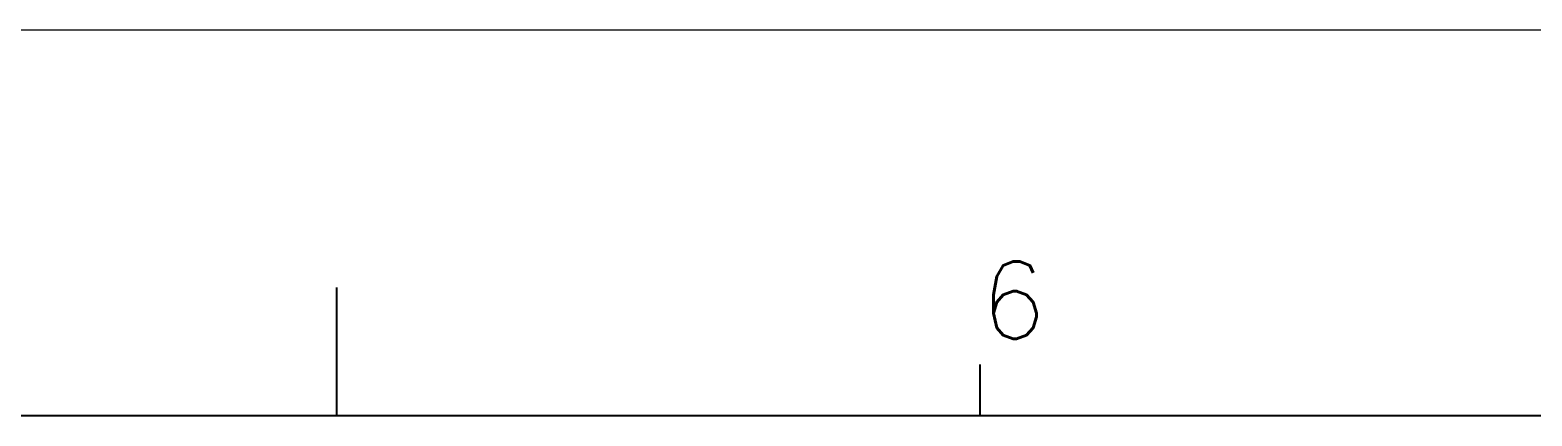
# Model space of a CAD drawing. Header units: millimetres. Extents: x 3175 to 3429, y -23 to 156.
# Drawn here: x 3329.61 to 3365.65, y 146.74 to 156 of the extents above; entities that cross this region are included whole.
import ezdxf

# ---------------------------------------------------------------- set-up
doc = ezdxf.new("R2010")
doc.units = ezdxf.units.MM
doc.header["$LTSCALE"] = 23.1
doc.linetypes.add('PHANTOM', pattern=[29.5, 9.5, -1.5, 3, -1.5, 3, -1.5, 9.5])
doc.layers.get('0').update_dxf_attribs({"linetype": 'CONTINUOUS'})
doc.layers.add('0PAPERF', color=2, linetype='PHANTOM', lineweight=0, plot=False)
doc.styles.add('SIMPLEX', font='SIMPLEX.SHX')

msp = doc.modelspace()

# ---------------------------------------------------------------- linework, layer by layer
for p, q in [((3336.969, 146.735), (3336.969, 149.823)), ((3352.407, 146.735), (3352.407, 147.97)), ((3420.949, 146.735), (3182.595, 146.735))]:
    msp.add_line(p, q)
at = {"layer": '0PAPERF'}
msp.add_line((3428.731, 156.001), (3175.493, 156.001), dxfattribs=at)

# ---------------------------------------------------------------- texts
at = {"style": 'SIMPLEX'}
msp.add_text('6', height=1.852, dxfattribs=at).set_placement((3352.407, 148.588))

doc.saveas('drawing.dxf')
